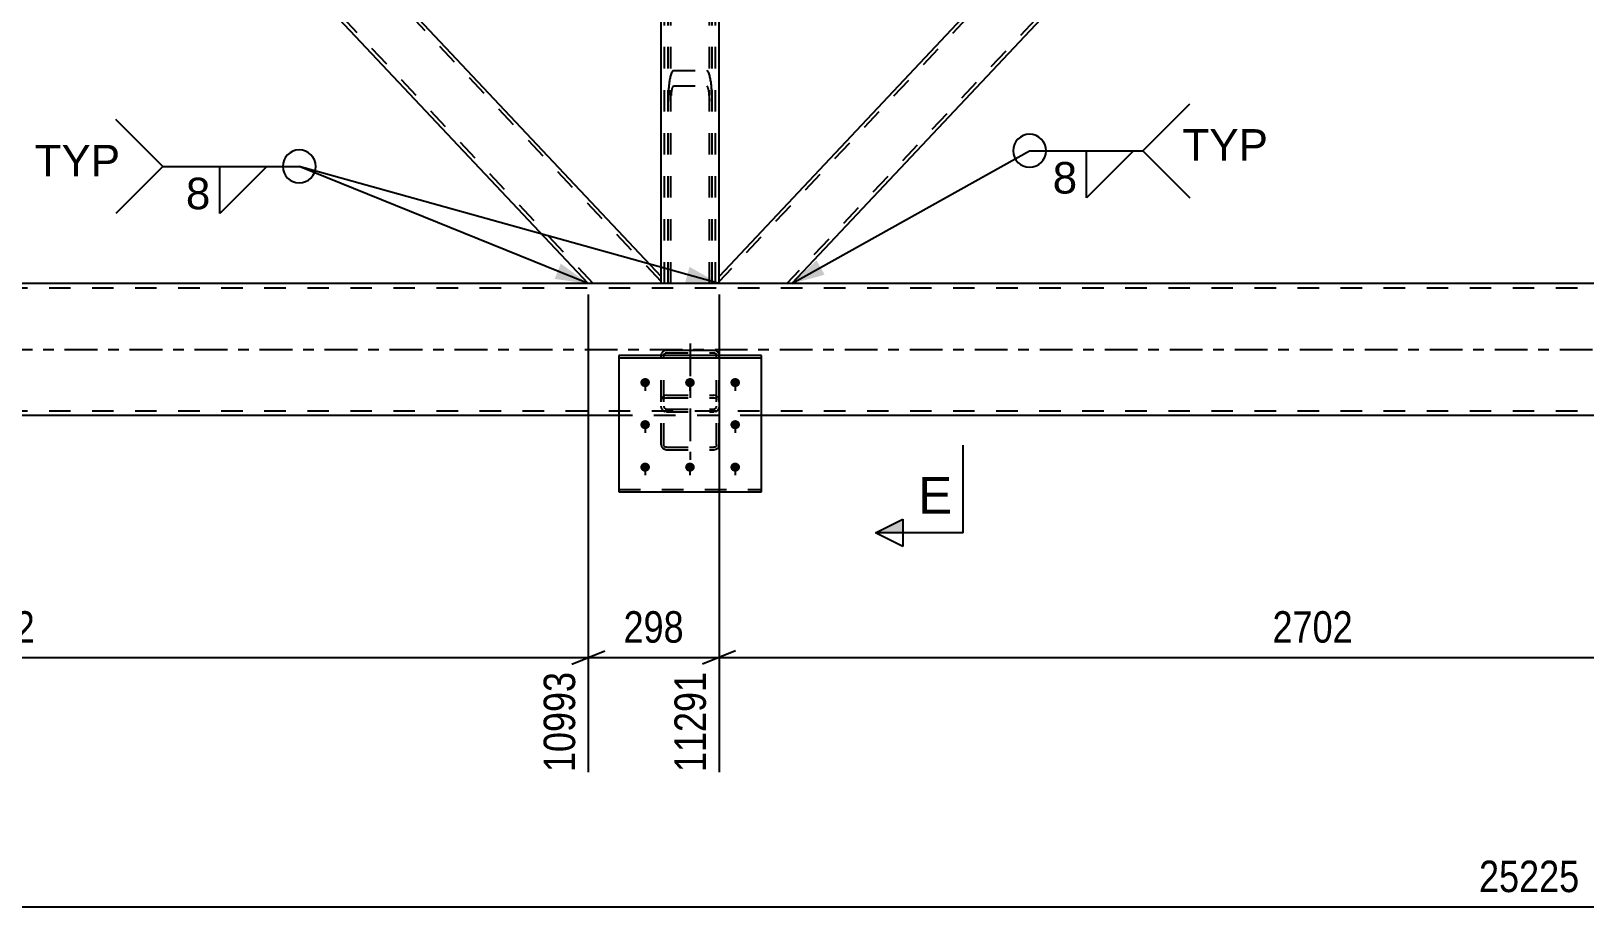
# Model space of a CAD drawing. Header units: millimetres. Extents: x 0 to 1189, y 0 to 841.
# Drawn here: x 428.7 to 570.2, y 462.4 to 542.2 of the extents above; entities that cross this region are included whole.
import ezdxf

# ---------------------------------------------------------------- set-up
doc = ezdxf.new("R2010")
doc.units = ezdxf.units.MM
doc.linetypes.add('DXK_LINE_DOT2', pattern=[3.9198, 1.9599, -1.9599])
doc.linetypes.add('DXK_LINE_DOT3', pattern=[5.9187, 2.979, -0.9799, 0.9799, -0.9799])
doc.styles.add('Arial', font='ARIAL.TTF', dxfattribs={"height": 0.2})
doc.styles.add('Arial Narrow', font='ARIALN.TTF', dxfattribs={"height": 0.2})

# ---------------------------------------------------------------- blocks, each defined once
blk = doc.blocks.new('Part-814734972-4848 - 4669')
at = {"color": 7, "linetype": 'DXK_LINE_DOT2'}
for p, q in [((479.91, 634.8), (371.38, 519.39)), ((486.1, 634.6), (377.56, 519.2)), ((486.1, 634.8), (479.47, 634.8)), ((486.1, 634.14), (486.05, 634.09)), ((486.1, 634.14), (486.1, 634.8)), ((428.74, 580.85), (425.11, 577)), ((432.36, 577), (428.74, 573.14)), ((378, 519.2), (371.38, 519.2))]:
    blk.add_line(p, q, dxfattribs=at)
at = {"color": 2, "linetype": 'Continuous'}
for p, q in [((479.47, 634.8), (428.74, 580.85)), ((486.05, 634.09), (432.36, 577)), ((425.11, 577), (371.38, 519.86)), ((428.74, 573.14), (378, 519.2)), ((371.38, 519.2), (371.38, 519.86))]:
    blk.add_line(p, q, dxfattribs=at)
blk = doc.blocks.new('Part-814734972-4858 - 4669')
at = {"color": 7, "linetype": 'DXK_LINE_DOT2'}
for p, q in [((599.91, 634.8), (491.38, 519.39)), ((606.1, 634.6), (497.56, 519.2)), ((606.1, 634.8), (599.47, 634.8)), ((548.74, 580.85), (545.11, 577)), ((552.36, 577), (548.74, 573.14)), ((498, 519.2), (491.38, 519.2))]:
    blk.add_line(p, q, dxfattribs=at)
at = {"color": 2, "linetype": 'Continuous'}
for p, q in [((599.47, 634.8), (548.74, 580.85)), ((606.1, 634.14), (552.36, 577)), ((606.1, 634.14), (606.1, 634.8)), ((545.11, 577), (491.38, 519.86)), ((548.74, 573.14), (498, 519.2)), ((491.38, 519.2), (491.38, 519.86))]:
    blk.add_line(p, q, dxfattribs=at)
blk = doc.blocks.new('Part-814734972-4973 - 4669')
at = {"color": 7, "linetype": 'DXK_LINE_DOT2'}
for p, q in [((491.38, 634.8), (486.1, 634.8)), ((486.1, 634.09), (486.1, 634.8)), ((486.42, 519.2), (486.42, 634.8)), ((491.06, 519.2), (491.06, 634.8)), ((491.38, 634.09), (491.38, 634.8)), ((486.1, 519.2), (486.1, 519.86)), ((491.38, 519.2), (491.38, 519.86)), ((491.38, 519.2), (486.1, 519.2))]:
    blk.add_line(p, q, dxfattribs=at)
at = {"color": 2, "linetype": 'Continuous'}
for p, q in [((486.1, 519.86), (486.1, 634.09)), ((491.38, 519.86), (491.38, 634.09))]:
    blk.add_line(p, q, dxfattribs=at)
blk = doc.blocks.new('Bolt-814734972-5004 - 4669')
at = {"linetype": 'Continuous'}
for points in [[(484.65, 510.6), (484.74, 510.59), (484.83, 510.57), (484.9, 510.52), (484.97, 510.47), (485.03, 510.4), (485.06, 510.32), (485.08, 510.23), (485.08, 510.15), (485.06, 510.06), (485.03, 509.98), (484.97, 509.91), (484.9, 509.85), (484.83, 509.81), (484.74, 509.79), (484.65, 509.78), (484.55, 509.79), (484.47, 509.81), (484.39, 509.85), (484.32, 509.91), (484.27, 509.98), (484.23, 510.06), (484.21, 510.15), (484.21, 510.23), (484.23, 510.32), (484.27, 510.4), (484.32, 510.47), (484.39, 510.52), (484.47, 510.57), (484.55, 510.59)], [(488.73, 510.6), (488.82, 510.59), (488.91, 510.57), (488.98, 510.52), (489.05, 510.47), (489.11, 510.4), (489.14, 510.32), (489.16, 510.23), (489.16, 510.15), (489.14, 510.06), (489.11, 509.98), (489.05, 509.91), (488.98, 509.85), (488.91, 509.81), (488.82, 509.79), (488.73, 509.78), (488.63, 509.79), (488.55, 509.81), (488.47, 509.85), (488.4, 509.91), (488.35, 509.98), (488.31, 510.06), (488.29, 510.15), (488.29, 510.23), (488.31, 510.32), (488.35, 510.4), (488.4, 510.47), (488.47, 510.52), (488.55, 510.57), (488.63, 510.59)], [(492.85, 510.6), (492.94, 510.59), (493.03, 510.57), (493.1, 510.52), (493.17, 510.47), (493.23, 510.4), (493.26, 510.32), (493.28, 510.23), (493.28, 510.15), (493.26, 510.06), (493.23, 509.98), (493.17, 509.91), (493.1, 509.85), (493.03, 509.81), (492.94, 509.79), (492.85, 509.78), (492.75, 509.79), (492.67, 509.81), (492.59, 509.85), (492.52, 509.91), (492.47, 509.98), (492.43, 510.06), (492.41, 510.15), (492.41, 510.23), (492.43, 510.32), (492.47, 510.4), (492.52, 510.47), (492.59, 510.52), (492.67, 510.57), (492.75, 510.59)], [(484.65, 506.77), (484.74, 506.76), (484.83, 506.73), (484.9, 506.69), (484.97, 506.63), (485.03, 506.56), (485.06, 506.48), (485.08, 506.4), (485.08, 506.31), (485.06, 506.23), (485.03, 506.15), (484.97, 506.08), (484.9, 506.02), (484.83, 505.98), (484.74, 505.95), (484.65, 505.94), (484.55, 505.95), (484.47, 505.98), (484.39, 506.02), (484.32, 506.08), (484.27, 506.15), (484.23, 506.23), (484.21, 506.31), (484.21, 506.4), (484.23, 506.48), (484.27, 506.56), (484.32, 506.63), (484.39, 506.69), (484.47, 506.73), (484.55, 506.76)], [(492.85, 506.77), (492.94, 506.76), (493.03, 506.73), (493.1, 506.69), (493.17, 506.63), (493.23, 506.56), (493.26, 506.48), (493.28, 506.4), (493.28, 506.31), (493.26, 506.23), (493.23, 506.15), (493.17, 506.08), (493.1, 506.02), (493.03, 505.98), (492.94, 505.95), (492.85, 505.94), (492.75, 505.95), (492.67, 505.98), (492.59, 506.02), (492.52, 506.08), (492.47, 506.15), (492.43, 506.23), (492.41, 506.31), (492.41, 506.4), (492.43, 506.48), (492.47, 506.56), (492.52, 506.63), (492.59, 506.69), (492.67, 506.73), (492.75, 506.76)], [(484.65, 502.9), (484.74, 502.89), (484.83, 502.86), (484.9, 502.82), (484.97, 502.76), (485.03, 502.69), (485.06, 502.61), (485.08, 502.53), (485.08, 502.44), (485.06, 502.36), (485.03, 502.28), (484.97, 502.21), (484.9, 502.15), (484.83, 502.11), (484.74, 502.08), (484.65, 502.07), (484.55, 502.08), (484.47, 502.11), (484.39, 502.15), (484.32, 502.21), (484.27, 502.28), (484.23, 502.36), (484.21, 502.44), (484.21, 502.53), (484.23, 502.61), (484.27, 502.69), (484.32, 502.76), (484.39, 502.82), (484.47, 502.86), (484.55, 502.89)], [(488.73, 502.9), (488.82, 502.89), (488.91, 502.86), (488.98, 502.82), (489.05, 502.76), (489.11, 502.69), (489.14, 502.61), (489.16, 502.53), (489.16, 502.44), (489.14, 502.36), (489.11, 502.28), (489.05, 502.21), (488.98, 502.15), (488.91, 502.11), (488.82, 502.08), (488.73, 502.07), (488.63, 502.08), (488.55, 502.11), (488.47, 502.15), (488.4, 502.21), (488.35, 502.28), (488.31, 502.36), (488.29, 502.44), (488.29, 502.53), (488.31, 502.61), (488.35, 502.69), (488.4, 502.76), (488.47, 502.82), (488.55, 502.86), (488.63, 502.89)], [(492.85, 502.9), (492.94, 502.89), (493.03, 502.86), (493.1, 502.82), (493.17, 502.76), (493.23, 502.69), (493.26, 502.61), (493.28, 502.53), (493.28, 502.44), (493.26, 502.36), (493.23, 502.28), (493.17, 502.21), (493.1, 502.15), (493.03, 502.11), (492.94, 502.08), (492.85, 502.07), (492.75, 502.08), (492.67, 502.11), (492.59, 502.15), (492.52, 502.21), (492.47, 502.28), (492.43, 502.36), (492.41, 502.44), (492.41, 502.53), (492.43, 502.61), (492.47, 502.69), (492.52, 502.76), (492.59, 502.82), (492.67, 502.86), (492.75, 502.89)]]:
    blk.add_hatch(color=1, dxfattribs=at).paths.add_polyline_path(points)
at = {"color": 1, "linetype": 'Continuous'}
for p, q in [((484.65, 510.59), (484.65, 509.45)), ((488.73, 510.59), (488.73, 509.45)), ((492.85, 510.59), (492.85, 509.45)), ((484.65, 506.75), (484.65, 505.62)), ((492.85, 506.75), (492.85, 505.62)), ((484.65, 502.88), (484.65, 501.75)), ((488.73, 502.88), (488.73, 501.75)), ((492.85, 502.88), (492.85, 501.75))]:
    blk.add_line(p, q, dxfattribs=at)
blk = doc.blocks.new('Part-814734972-5020 - 4669')
at = {"color": 7, "linetype": 'DXK_LINE_DOT2'}
for p, q in [((1047.74, 518.8), (118.1, 518.8)), ((1047.74, 519.2), (126.1, 519.2)), ((1047.74, 507.6), (118.1, 507.6)), ((495.25, 507.2), (482.25, 507.2))]:
    blk.add_line(p, q, dxfattribs=at)
at = {"color": 2, "linetype": 'Continuous'}
for p, q in [((971.14, 519.2), (246.34, 519.2)), ((482.25, 507.2), (255.25, 507.2)), ((722.24, 507.2), (495.25, 507.2))]:
    blk.add_line(p, q, dxfattribs=at)
at = {"color": 7, "linetype": 'DXK_LINE_DOT3'}
blk.add_line((118.1, 513.2), (1047.74, 513.2), dxfattribs=at)
blk = doc.blocks.new('Part-814734972-5053 - 4669')
at = {"color": 7, "linetype": 'DXK_LINE_DOT2'}
for p, q in [((486.78, 653.14), (486.75, 653.07)), ((486.75, 519.2), (486.75, 653.07)), ((486.89, 653.2), (486.78, 653.14)), ((487.04, 653.24), (486.89, 653.2)), ((486.99, 653.07), (487, 653.1)), ((486.99, 519.2), (486.99, 653.07)), ((487, 653.1), (487.06, 653.13)), ((487.23, 653.26), (487.04, 653.24)), ((487.06, 653.13), (487.13, 653.15)), ((487.13, 653.15), (487.23, 653.16)), ((487.23, 653.26), (490.27, 653.26)), ((487.23, 653.16), (490.27, 653.16)), ((490.45, 653.24), (490.27, 653.26)), ((490.27, 653.16), (490.36, 653.15)), ((490.36, 653.15), (490.44, 653.13)), ((490.44, 653.13), (490.49, 653.1)), ((490.61, 653.2), (490.45, 653.24)), ((490.49, 653.1), (490.51, 653.07)), ((490.51, 519.2), (490.51, 653.07)), ((490.71, 653.14), (490.61, 653.2)), ((490.75, 653.07), (490.71, 653.14)), ((490.75, 519.2), (490.75, 653.07)), ((486.75, 651.87), (486.78, 651.8)), ((486.78, 651.8), (486.89, 651.73)), ((486.89, 651.73), (487.04, 651.69)), ((487, 651.83), (486.99, 651.87)), ((487.06, 651.8), (487, 651.83)), ((487.04, 651.69), (487.23, 651.68)), ((487.13, 651.78), (487.06, 651.8)), ((487.23, 651.77), (487.13, 651.78)), ((487.23, 651.77), (490.27, 651.77)), ((487.23, 651.68), (490.27, 651.68)), ((490.36, 651.78), (490.27, 651.77)), ((490.27, 651.68), (490.45, 651.69)), ((490.44, 651.8), (490.36, 651.78)), ((490.49, 651.83), (490.44, 651.8)), ((490.45, 651.69), (490.61, 651.73)), ((490.51, 651.87), (490.49, 651.83)), ((490.61, 651.73), (490.71, 651.8)), ((490.71, 651.8), (490.75, 651.87)), ((487.23, 538.62), (487.04, 538.41)), ((487.23, 538.62), (490.27, 538.62)), ((490.45, 538.41), (490.27, 538.62)), ((486.78, 536.88), (486.75, 535.81)), ((486.99, 535.81), (487, 536.35)), ((487.13, 537.11), (487.23, 537.21)), ((487.23, 537.21), (490.27, 537.21)), ((490.27, 537.21), (490.36, 537.11)), ((490.49, 536.35), (490.51, 535.81)), ((490.75, 535.81), (490.71, 536.88)), ((490.75, 519.2), (486.75, 519.2))]:
    blk.add_line(p, q, dxfattribs=at)
for centre, radius, start, end in [((492.46, 536.7), 5.68, 162.5062, 178.1392), ((485.03, 536.7), 5.68, 1.8608, 17.4938), ((489.84, 536.25), 2.84, 162.5062, 178.1392), ((487.65, 536.25), 2.84, 1.8608, 17.4938)]:
    blk.add_arc(centre, radius, start, end, dxfattribs=at)
blk = doc.blocks.new('Part-814734972-5070 - 4669')
at = {"color": 2, "linetype": 'Continuous'}
for p, q in [((495.25, 512.66), (482.25, 512.66)), ((482.25, 512.66), (482.25, 500.23)), ((482.25, 512.44), (495.25, 512.44)), ((495.25, 500.23), (495.25, 512.66)), ((482.25, 500.23), (495.25, 500.23))]:
    blk.add_line(p, q, dxfattribs=at)
at = {"color": 7, "linetype": 'DXK_LINE_DOT2'}
blk.add_line((482.25, 500.45), (495.25, 500.45), dxfattribs=at)
blk = doc.blocks.new('Part-814734972-5074 - 4669')
at = {"color": 7, "linetype": 'DXK_LINE_DOT3'}
blk.add_line((488.75, 513.75), (488.75, 503.14), dxfattribs=at)
at = {"color": 2, "linetype": 'Continuous'}
for p, q in [((486.11, 512.66), (486.14, 512.83)), ((486.4, 513.1), (486.59, 513.14)), ((486.59, 513.14), (490.91, 513.14)), ((490.91, 513.14), (491.09, 513.1)), ((491.35, 512.83), (491.38, 512.66))]:
    blk.add_line(p, q, dxfattribs=at)
at = {"color": 7, "linetype": 'DXK_LINE_DOT2'}
for p, q in [((486.11, 512.63), (486.11, 512.66)), ((486.11, 504.53), (486.11, 512.63)), ((486.36, 512.73), (486.35, 512.63)), ((486.35, 504.53), (486.35, 512.63)), ((486.42, 512.81), (486.36, 512.73)), ((486.49, 512.87), (486.42, 512.81)), ((486.59, 512.89), (486.49, 512.87)), ((486.59, 512.89), (490.91, 512.89)), ((491, 512.87), (490.91, 512.89)), ((491.08, 512.81), (491, 512.87)), ((491.13, 512.73), (491.08, 512.81)), ((491.15, 512.63), (491.13, 512.73)), ((491.15, 504.53), (491.15, 512.63)), ((491.38, 512.66), (491.39, 512.63)), ((491.39, 504.53), (491.39, 512.63)), ((486.14, 508.76), (486.11, 508.59)), ((486.14, 507.84), (486.11, 508.03)), ((486.25, 508.9), (486.14, 508.76)), ((486.4, 509), (486.25, 508.9)), ((486.35, 508.59), (486.36, 508.67)), ((486.35, 508.03), (486.36, 507.93)), ((486.36, 508.67), (486.42, 508.74)), ((486.36, 507.93), (486.42, 507.85)), ((486.59, 509.04), (486.4, 509)), ((486.42, 508.74), (486.49, 508.79)), ((486.49, 508.79), (486.59, 508.81)), ((486.59, 509.04), (490.91, 509.04)), ((486.59, 508.81), (490.91, 508.81)), ((491.09, 509), (490.91, 509.04)), ((490.91, 508.81), (491, 508.79)), ((491, 508.79), (491.08, 508.74)), ((491.08, 508.74), (491.13, 508.67)), ((491.08, 507.85), (491.13, 507.93)), ((491.25, 508.9), (491.09, 509)), ((491.13, 508.67), (491.15, 508.59)), ((491.13, 507.93), (491.15, 508.03)), ((491.35, 508.76), (491.25, 508.9)), ((491.39, 508.59), (491.35, 508.76)), ((491.39, 508.03), (491.35, 507.84)), ((486.59, 507.52), (486.4, 507.56)), ((486.42, 507.85), (486.49, 507.8)), ((486.49, 507.8), (486.59, 507.78)), ((486.59, 507.78), (490.91, 507.78)), ((486.59, 507.52), (490.91, 507.52)), ((490.91, 507.78), (491, 507.8)), ((491.09, 507.56), (490.91, 507.52)), ((491, 507.8), (491.08, 507.85)), ((486.11, 504.53), (486.14, 504.35)), ((486.14, 504.35), (486.25, 504.21)), ((486.25, 504.21), (486.4, 504.11)), ((486.36, 504.44), (486.35, 504.53)), ((486.42, 504.37), (486.36, 504.44)), ((486.4, 504.11), (486.59, 504.07)), ((486.49, 504.32), (486.42, 504.37)), ((486.59, 504.3), (486.49, 504.32)), ((486.59, 504.3), (490.91, 504.3)), ((486.59, 504.07), (490.91, 504.07)), ((491, 504.32), (490.91, 504.3)), ((490.91, 504.07), (491.09, 504.11)), ((491.08, 504.37), (491, 504.32)), ((491.13, 504.44), (491.08, 504.37)), ((491.09, 504.11), (491.25, 504.21)), ((491.15, 504.53), (491.13, 504.44)), ((491.25, 504.21), (491.35, 504.35)), ((491.35, 504.35), (491.39, 504.53))]:
    blk.add_line(p, q, dxfattribs=at)
at = {"color": 2, "linetype": 'Continuous'}
for centre, start, end in [((486.61, 512.65), 114.32, 159.2417), ((490.89, 512.65), 20.7583, 65.68)]:
    blk.add_arc(centre, 0.496, start, end, dxfattribs=at)
at = {"color": 7, "linetype": 'DXK_LINE_DOT2'}
for centre, start, end in [((486.61, 508.01), 200.7583, 245.68), ((490.89, 508.01), 294.32, 339.2417)]:
    blk.add_arc(centre, 0.496, start, end, dxfattribs=at)
blk = doc.blocks.new('Part-814734972-5138 - 4669')
at = {"color": 2, "linetype": 'Continuous'}
for p, q in [((432.36, 577), (428.74, 573.14)), ((486.1, 519.86), (432.36, 577)), ((479.47, 519.2), (428.74, 573.14)), ((486.1, 519.2), (486.1, 519.86))]:
    blk.add_line(p, q, dxfattribs=at)
at = {"color": 7, "linetype": 'DXK_LINE_DOT2'}
for p, q in [((486.1, 519.39), (432.14, 576.76)), ((428.96, 573.38), (428.97, 573.39)), ((479.91, 519.2), (428.96, 573.38)), ((486.1, 519.2), (479.47, 519.2))]:
    blk.add_line(p, q, dxfattribs=at)
blk = doc.blocks.new('Part-814734972-5143 - 4669')
at = {"color": 2, "linetype": 'Continuous'}
for p, q in [((552.36, 577), (548.74, 573.14)), ((606.1, 519.86), (552.36, 577)), ((599.47, 519.2), (548.74, 573.14)), ((606.1, 519.2), (606.1, 519.86))]:
    blk.add_line(p, q, dxfattribs=at)
at = {"color": 7, "linetype": 'DXK_LINE_DOT2'}
for p, q in [((606.1, 519.39), (552.14, 576.76)), ((548.96, 573.38), (548.97, 573.39)), ((599.91, 519.2), (548.96, 573.38)), ((606.1, 519.2), (599.47, 519.2))]:
    blk.add_line(p, q, dxfattribs=at)
blk = doc.blocks.new('StraightDimension-814734972-5978 - 4669')
at = {"color": 7, "linetype": 'Continuous'}
blk.add_line((81.54, 462.43), (1048.74, 462.43), dxfattribs=at)
at = {"color": 0}
blk.add_wipeout([(570.31, 463.18), (570.31, 467.38), (559.97, 467.38), (559.97, 463.18)], dxfattribs=at)
at = {"color": 3, "style": 'Arial Narrow'}
blk.add_text('25225', height=2.863, dxfattribs=at).set_placement((560.57, 463.78))
blk = doc.blocks.new('StraightDimension-814734972-27725 - 4669')
at = {"color": 7, "linetype": 'Continuous'}
for p, q in [((491.38, 518.2), (491.38, 474.71)), ((599.47, 518.2), (599.47, 474.71)), ((492.88, 485.75), (489.88, 484.55)), ((597.97, 484.55), (600.97, 485.75)), ((491.38, 485.15), (599.47, 485.15))]:
    blk.add_line(p, q, dxfattribs=at)
at = {"color": 0}
blk.add_wipeout([(549.68, 485.9), (549.68, 490.1), (541.17, 490.1), (541.17, 485.9)], dxfattribs=at)
at = {"color": 3, "style": 'Arial Narrow'}
blk.add_text('2702', height=2.863, dxfattribs=at).set_placement((541.77, 486.5))
at = {"color": 0, "linetype": 'Continuous'}
blk.add_wipeout([(598.87, 484.45), (594.67, 484.45), (594.67, 474.11), (598.87, 474.11)], dxfattribs=at)
at = {"color": 3, "linetype": 'Continuous', "style": 'Arial Narrow'}
blk.add_text('13993', height=2.863, rotation=90.0002, dxfattribs=at).set_placement((598.27, 474.71))
blk = doc.blocks.new('StraightDimension-814734972-27726 - 4669')
at = {"color": 7, "linetype": 'Continuous'}
for p, q in [((479.47, 518.2), (479.47, 474.71)), ((491.38, 518.2), (491.38, 474.71)), ((477.97, 484.55), (480.97, 485.75)), ((492.88, 485.75), (489.88, 484.55)), ((479.47, 485.15), (491.38, 485.15))]:
    blk.add_line(p, q, dxfattribs=at)
at = {"color": 0}
blk.add_wipeout([(488.77, 485.9), (488.77, 490.1), (482.08, 490.1), (482.08, 485.9)], dxfattribs=at)
at = {"color": 3, "style": 'Arial Narrow'}
blk.add_text('298', height=2.863, dxfattribs=at).set_placement((482.68, 486.5))
at = {"color": 0, "linetype": 'Continuous'}
blk.add_wipeout([(490.78, 484.45), (486.58, 484.45), (486.58, 474.11), (490.78, 474.11)], dxfattribs=at)
at = {"color": 3, "linetype": 'Continuous', "style": 'Arial Narrow'}
blk.add_text('11291', height=2.863, rotation=90.0002, dxfattribs=at).set_placement((490.18, 474.71))
blk = doc.blocks.new('StraightDimension-814734972-27727 - 4669')
at = {"color": 7, "linetype": 'Continuous'}
for p, q in [((371.38, 518.2), (371.38, 472.04)), ((479.47, 518.2), (479.47, 474.71)), ((372.88, 485.75), (369.88, 484.55)), ((477.97, 484.55), (480.97, 485.75)), ((371.38, 485.15), (479.47, 485.15))]:
    blk.add_line(p, q, dxfattribs=at)
at = {"color": 0}
blk.add_wipeout([(429.68, 485.9), (429.68, 490.1), (421.17, 490.1), (421.17, 485.9)], dxfattribs=at)
at = {"color": 3, "style": 'Arial Narrow'}
blk.add_text('2702', height=2.863, dxfattribs=at).set_placement((421.77, 486.5))
at = {"color": 0, "linetype": 'Continuous'}
blk.add_wipeout([(478.87, 484.45), (474.67, 484.45), (474.67, 474.11), (478.87, 474.11)], dxfattribs=at)
at = {"color": 3, "linetype": 'Continuous', "style": 'Arial Narrow'}
blk.add_text('10993', height=2.863, rotation=90.0002, dxfattribs=at).set_placement((478.27, 474.71))
blk = doc.blocks.new('WeldMark-814734972-6678 - 4669')
at = {"linetype": 'Continuous'}
blk.add_hatch(color=30, dxfattribs=at).paths.add_polyline_path([(500.99, 520.01), (498, 519.2), (500.26, 521.32)])
at = {"color": 3, "linetype": 'Continuous'}
for q in [(534.25, 535.59), (534.25, 527.02)]:
    blk.add_line((529.97, 531.31), q, dxfattribs=at)
at = {"color": 30, "linetype": 'Continuous'}
blk.add_line((498, 519.2), (519.65, 531.31), dxfattribs=at)
at = {"color": 3, "linetype": 'Continuous'}
blk.add_arc((519.65, 531.31), 1.5, 90, 270, dxfattribs=at)
at = {"color": 0}
blk.add_wipeout([(524.17, 527.21), (524.17, 530.61), (521.55, 530.61), (521.55, 527.21)], dxfattribs=at)
at = {"color": 30, "linetype": 'Continuous'}
blk.add_line((519.65, 531.31), (529.97, 531.31), dxfattribs=at)
at = {"color": 3, "linetype": 'Continuous'}
for p, q in [((524.83, 531.31), (529.11, 531.31)), ((529.11, 531.31), (524.83, 527.02)), ((524.83, 527.02), (524.83, 531.31))]:
    blk.add_line(p, q, dxfattribs=at)
blk.add_arc((519.65, 531.31), 1.5, 270, 90, dxfattribs=at)
at = {"color": 3, "style": 'Arial'}
blk.add_text('8', height=2.87, dxfattribs=at).set_placement((521.75, 527.41))
at = {"color": 0, "linetype": 'Continuous'}
blk.add_wipeout([(541.34, 530.41), (541.34, 533.41), (533.57, 533.41), (533.57, 530.41)], dxfattribs=at)
blk.add_wipeout([(541.34, 530.41), (541.34, 533.41), (533.57, 533.41), (533.57, 530.41)], dxfattribs=at)
at = {"color": 3, "linetype": 'Continuous', "style": 'Arial'}
blk.add_text('TYP', height=2.865, dxfattribs=at).set_placement((533.57, 530.41))
blk = doc.blocks.new('SectionMark-814734972-6633 - 4669')
at = {"linetype": 'Continuous'}
for points in [[(508.11, 676.61), (508.11, 675.36), (505.61, 676.61)], [(508.11, 497.75), (508.11, 496.5), (505.61, 496.5)]]:
    blk.add_hatch(color=6, dxfattribs=at).paths.add_polyline_path(points)
at = {"color": 6, "linetype": 'Continuous'}
for p, q in [((505.61, 676.61), (508.11, 677.86)), ((508.11, 675.36), (508.11, 677.86)), ((513.61, 676.61), (505.61, 676.61)), ((505.61, 676.61), (508.11, 675.36)), ((513.61, 676.61), (513.61, 668.61)), ((513.61, 496.5), (513.61, 504.5)), ((505.61, 496.5), (508.11, 497.75)), ((508.11, 497.75), (508.11, 495.25)), ((513.61, 496.5), (505.61, 496.5)), ((508.11, 495.25), (505.61, 496.5))]:
    blk.add_line(p, q, dxfattribs=at)
at = {"color": 0, "linetype": 'Continuous'}
for points in [[(512.61, 671.36), (512.61, 674.86), (509.5, 674.86), (509.5, 671.36)], [(512.61, 498.25), (512.61, 501.75), (509.5, 501.75), (509.5, 498.25)]]:
    blk.add_wipeout(points, dxfattribs=at)
at = {"color": 3, "linetype": 'Continuous', "style": 'Arial'}
for p in [(509.5, 671.36), (509.5, 498.25)]:
    blk.add_text('E', height=3.34, dxfattribs=at).set_placement(p)
blk = doc.blocks.new('WeldMark-814734972-6639 - 4669')
at = {"linetype": 'Continuous'}
for points in [[(476.97, 521.02), (479.47, 519.2), (476.41, 519.63)], [(488.69, 520.73), (491.38, 519.2), (488.29, 519.28)]]:
    blk.add_hatch(color=30, dxfattribs=at).paths.add_polyline_path(points)
at = {"color": 3, "linetype": 'Continuous'}
for q in [(436.45, 534.16), (436.45, 525.59)]:
    blk.add_line((440.73, 529.88), q, dxfattribs=at)
at = {"color": 30, "linetype": 'Continuous'}
for p in [(479.47, 519.2), (491.38, 519.2)]:
    blk.add_line(p, (453.15, 529.88), dxfattribs=at)
at = {"color": 3, "linetype": 'Continuous'}
for start, end in [(90, 270), (270, 90)]:
    blk.add_arc((453.15, 529.88), 1.5, start, end, dxfattribs=at)
at = {"color": 0}
blk.add_wipeout([(445.25, 525.78), (445.25, 529.18), (442.63, 529.18), (442.63, 525.78)], dxfattribs=at)
at = {"color": 30, "linetype": 'Continuous'}
blk.add_line((440.73, 529.88), (453.15, 529.88), dxfattribs=at)
at = {"color": 3, "linetype": 'Continuous'}
for p, q in [((445.91, 529.88), (450.2, 529.88)), ((450.2, 529.88), (445.91, 525.59)), ((445.91, 525.59), (445.91, 529.88))]:
    blk.add_line(p, q, dxfattribs=at)
at = {"color": 3, "style": 'Arial'}
blk.add_text('8', height=2.87, dxfattribs=at).set_placement((442.83, 525.98))
at = {"color": 0, "linetype": 'Continuous'}
blk.add_wipeout([(436.83, 528.98), (436.83, 531.98), (429.06, 531.98), (429.06, 528.98)], dxfattribs=at)
blk.add_wipeout([(436.83, 528.98), (436.83, 531.98), (429.06, 531.98), (429.06, 528.98)], dxfattribs=at)
at = {"color": 3, "linetype": 'Continuous', "style": 'Arial'}
blk.add_text('TYP', height=2.865, dxfattribs=at).set_placement((429.06, 528.98))

msp = doc.modelspace()

# ---------------------------------------------------------------- block references
for name in ['Part-814734972-5053 - 4669', 'Part-814734972-4848 - 4669', 'Part-814734972-4973 - 4669', 'Part-814734972-4858 - 4669', 'Part-814734972-5138 - 4669', 'Part-814734972-5143 - 4669', 'Part-814734972-5020 - 4669', 'Part-814734972-5074 - 4669', 'Part-814734972-5070 - 4669', 'Bolt-814734972-5004 - 4669']:
    msp.add_blockref(name, (0, 0))

# ---------------------------------------------------------------- next in the draw order: block references
for name in ['WeldMark-814734972-6678 - 4669', 'WeldMark-814734972-6639 - 4669', 'StraightDimension-814734972-5978 - 4669']:
    msp.add_blockref(name, (0, 0))

# ---------------------------------------------------------------- next in the draw order: block references
msp.add_blockref('StraightDimension-814734972-27725 - 4669', (0, 0))

# ---------------------------------------------------------------- next in the draw order: block references
for name in ['SectionMark-814734972-6633 - 4669', 'StraightDimension-814734972-27726 - 4669']:
    msp.add_blockref(name, (0, 0))

# ---------------------------------------------------------------- next in the draw order: block references
msp.add_blockref('StraightDimension-814734972-27727 - 4669', (0, 0))

doc.saveas('drawing.dxf')
